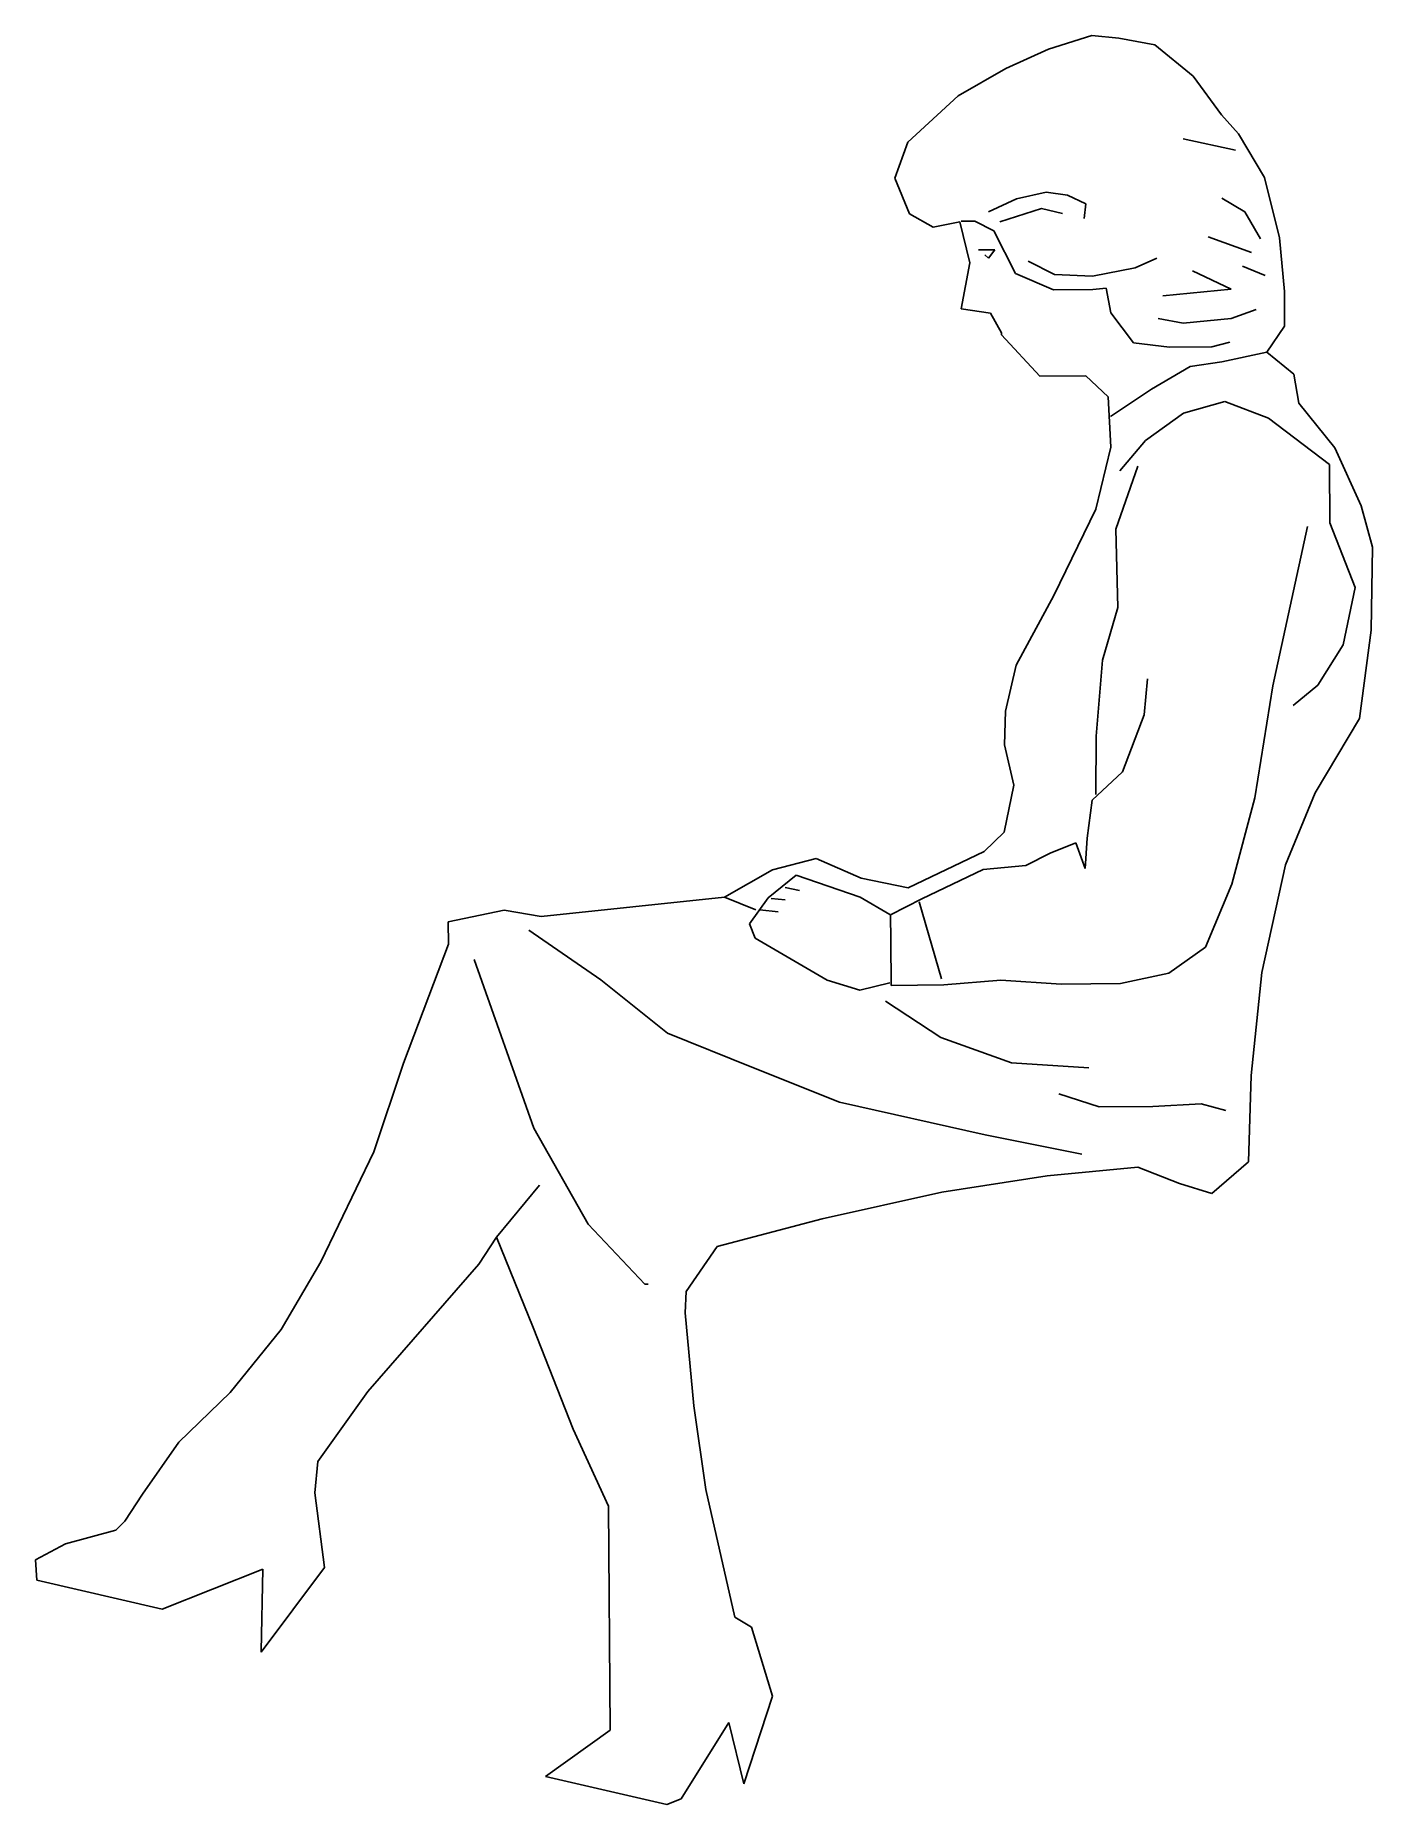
# Model space of a CAD drawing. Extents: x 63.3 to 98.1, y 0.9 to 46.9.
import ezdxf

# ---------------------------------------------------------------- set-up
doc = ezdxf.new("R2010")
doc.units = 0
doc.layers.get('0').update_dxf_attribs({"linetype": 'CONTINUOUS'})

msp = doc.modelspace()

# ---------------------------------------------------------------- linework, layer by layer
at = {"color": 0}
for p, q in [((89.642, 46.515), (88.54, 46.012)), ((90.774, 46.873), (89.642, 46.515)), ((91.474, 46.803), (90.774, 46.873)), ((92.406, 46.624), (91.474, 46.803)), ((93.402, 45.817), (92.406, 46.624)), ((88.54, 46.012), (87.294, 45.303)), ((94.137, 44.804), (93.402, 45.817)), ((87.294, 45.303), (85.994, 44.1)), ((94.578, 44.313), (94.137, 44.804)), ((94.507, 43.887), (93.148, 44.182)), ((95.256, 43.183), (94.578, 44.313)), ((85.994, 44.1), (85.652, 43.166)), ((85.652, 43.166), (86.037, 42.238)), ((88.811, 42.628), (89.588, 42.801)), ((89.588, 42.801), (90.141, 42.718)), ((95.647, 41.614), (95.256, 43.183)), ((88.085, 42.287), (88.811, 42.628)), ((88.38, 42.03), (89.46, 42.371)), ((89.46, 42.371), (90.012, 42.242)), ((90.141, 42.718), (90.616, 42.499)), ((90.616, 42.499), (90.571, 42.114)), ((94.744, 42.291), (94.153, 42.646)), ((86.037, 42.238), (86.645, 41.888)), ((86.645, 41.888), (87.341, 42.023)), ((87.341, 42.023), (87.599, 40.961)), ((87.378, 42.044), (87.727, 42.047)), ((87.727, 42.047), (88.224, 41.789)), ((95.158, 41.581), (94.744, 42.291)), ((88.224, 41.789), (88.785, 40.687)), ((94.921, 41.227), (93.798, 41.641)), ((95.774, 40.218), (95.647, 41.614)), ((87.599, 40.961), (87.38, 39.766)), ((87.828, 41.298), (88.252, 41.298)), ((88.085, 41.086), (87.995, 41.17)), ((88.252, 41.298), (88.085, 41.086)), ((89.113, 41.002), (89.8, 40.656)), ((91.901, 40.829), (92.46, 41.086)), ((88.785, 40.687), (89.778, 40.259)), ((89.8, 40.656), (90.789, 40.611)), ((90.789, 40.611), (91.901, 40.829)), ((94.389, 40.281), (93.384, 40.754)), ((95.276, 40.636), (94.685, 40.872)), ((89.778, 40.259), (90.797, 40.267)), ((90.797, 40.267), (91.146, 40.299)), ((91.146, 40.299), (91.267, 39.659)), ((92.616, 40.104), (94.389, 40.281)), ((95.781, 39.316), (95.774, 40.218)), ((87.38, 39.766), (88.137, 39.656)), ((88.137, 39.656), (88.42, 39.145)), ((91.267, 39.659), (91.855, 38.878)), ((94.389, 39.513), (95.039, 39.749)), ((88.42, 39.145), (88.42, 39.087)), ((88.42, 39.087), (89.417, 38.015)), ((92.498, 39.513), (93.148, 39.394)), ((93.148, 39.394), (94.389, 39.513)), ((95.321, 38.643), (95.781, 39.316)), ((91.855, 38.878), (92.788, 38.769)), ((92.788, 38.769), (93.893, 38.778)), ((93.893, 38.778), (94.358, 38.898)), ((95.321, 38.643), (94.153, 38.389)), ((96.024, 38.067), (95.321, 38.643)), ((93.325, 38.271), (92.32, 37.68)), ((94.153, 38.389), (93.325, 38.271)), ((89.417, 38.015), (90.611, 38.024)), ((90.611, 38.024), (91.197, 37.476)), ((96.146, 37.311), (96.024, 38.067)), ((91.197, 37.476), (91.265, 36.167)), ((92.32, 37.68), (91.256, 36.971)), ((93.15, 37.055), (94.225, 37.354)), ((94.225, 37.354), (95.363, 36.926)), ((97.086, 36.154), (96.146, 37.311)), ((92.166, 36.348), (93.15, 37.055)), ((95.363, 36.926), (96.944, 35.716)), ((91.503, 35.557), (92.166, 36.348)), ((91.265, 36.167), (90.871, 34.563)), ((97.768, 34.646), (97.086, 36.154)), ((91.399, 34.043), (91.968, 35.677)), ((96.944, 35.716), (96.956, 34.203)), ((90.871, 34.563), (89.782, 32.313)), ((98.067, 33.572), (97.768, 34.646)), ((91.444, 32.006), (91.399, 34.043)), ((96.375, 34.111), (95.476, 29.971)), ((96.956, 34.203), (97.61, 32.52)), ((98.026, 31.418), (98.067, 33.572)), ((89.782, 32.313), (88.807, 30.501)), ((97.61, 32.52), (97.301, 31.034)), ((91.047, 30.635), (91.444, 32.006)), ((97.724, 29.116), (98.026, 31.418)), ((97.301, 31.034), (96.64, 29.981)), ((88.807, 30.501), (88.525, 29.306)), ((90.888, 28.655), (91.047, 30.635)), ((92.135, 29.218), (92.215, 30.15)), ((95.476, 29.971), (95.004, 27.057)), ((96.64, 29.981), (96.004, 29.452)), ((88.525, 29.306), (88.503, 28.432)), ((91.564, 27.729), (92.135, 29.218)), ((96.575, 27.186), (97.724, 29.116)), ((90.871, 27.141), (90.888, 28.655)), ((88.503, 28.432), (88.744, 27.387)), ((90.784, 26.995), (91.564, 27.729)), ((88.744, 27.387), (88.492, 26.162)), ((95.803, 25.317), (96.575, 27.186)), ((90.647, 26.005), (90.784, 26.995)), ((95.004, 27.057), (94.41, 24.812)), ((88.492, 26.162), (87.972, 25.663)), ((89.689, 25.619), (90.357, 25.886)), ((90.357, 25.886), (90.595, 25.218)), ((90.595, 25.218), (90.647, 26.005)), ((83.608, 25.484), (82.475, 25.184)), ((84.776, 24.969), (83.608, 25.484)), ((87.972, 25.663), (86, 24.717)), ((87.946, 25.198), (89.052, 25.294)), ((89.052, 25.294), (89.689, 25.619)), ((95.185, 22.519), (95.803, 25.317)), ((82.475, 25.184), (81.229, 24.475)), ((82.364, 24.455), (83.087, 25.043)), ((83.087, 25.043), (84.751, 24.474)), ((86, 24.717), (84.776, 24.969)), ((86.352, 24.428), (87.946, 25.198)), ((81.229, 24.475), (76.46, 23.972)), ((81.229, 24.475), (82.04, 24.148)), ((81.875, 23.782), (82.364, 24.455)), ((82.439, 24.436), (82.805, 24.408)), ((82.805, 24.727), (83.176, 24.648)), ((84.751, 24.474), (85.523, 24.025)), ((85.54, 24.014), (86.352, 24.428)), ((94.41, 24.812), (93.725, 23.176)), ((75.498, 24.139), (74.045, 23.837)), ((76.46, 23.972), (75.498, 24.139)), ((82.147, 24.148), (82.62, 24.093)), ((85.545, 23.345), (85.54, 24.014)), ((86.281, 24.357), (86.861, 22.354)), ((74.045, 23.837), (74.05, 23.255)), ((76.142, 23.621), (78.015, 22.326)), ((82.023, 23.405), (81.875, 23.782)), ((74.05, 23.255), (72.881, 20.161)), ((83.894, 22.314), (82.023, 23.405)), ((85.554, 22.181), (85.545, 23.345)), ((93.725, 23.176), (92.77, 22.5)), ((74.722, 22.853), (76.27, 18.47)), ((78.015, 22.326), (79.743, 20.942)), ((84.74, 22.058), (83.894, 22.314)), ((84.74, 22.058), (85.523, 22.252)), ((86.922, 22.192), (85.554, 22.181)), ((88.405, 22.32), (86.922, 22.192)), ((89.978, 22.216), (88.405, 22.32)), ((91.52, 22.228), (89.978, 22.216)), ((92.77, 22.5), (91.52, 22.228)), ((94.915, 19.839), (95.185, 22.519)), ((85.412, 21.772), (86.846, 20.823)), ((79.743, 20.942), (81.933, 20.057)), ((86.846, 20.823), (88.684, 20.168)), ((72.881, 20.161), (72.113, 17.856)), ((81.933, 20.057), (84.21, 19.144)), ((88.684, 20.168), (90.693, 20.039)), ((94.845, 17.597), (94.915, 19.839)), ((89.913, 19.363), (90.963, 19.022)), ((84.21, 19.144), (88, 18.3)), ((90.963, 19.022), (92.36, 19.033)), ((92.36, 19.033), (93.611, 19.101)), ((93.611, 19.101), (94.253, 18.931)), ((76.27, 18.47), (77.687, 15.978)), ((88, 18.3), (90.507, 17.796)), ((72.113, 17.856), (70.739, 14.993)), ((93.891, 16.775), (94.845, 17.597)), ((86.877, 16.807), (89.61, 17.236)), ((89.61, 17.236), (91.965, 17.458)), ((91.965, 17.458), (93.045, 17.03)), ((93.045, 17.03), (93.891, 16.775)), ((75.303, 15.64), (76.42, 16.991)), ((83.768, 16.113), (86.877, 16.807)), ((81.038, 15.393), (83.768, 16.113)), ((74.843, 14.937), (75.303, 15.64)), ((75.303, 15.64), (76.253, 13.29)), ((77.687, 15.978), (79.154, 14.418)), ((80.233, 14.223), (81.038, 15.393)), ((70.739, 14.993), (69.705, 13.238)), ((71.958, 11.626), (74.843, 14.937)), ((79.154, 14.418), (79.241, 14.419)), ((80.208, 13.67), (80.233, 14.223)), ((80.43, 11.256), (80.208, 13.67)), ((69.705, 13.238), (68.379, 11.598)), ((76.253, 13.29), (77.292, 10.649)), ((68.379, 11.598), (67.05, 10.307)), ((70.663, 9.811), (71.958, 11.626)), ((80.739, 9.076), (80.43, 11.256)), ((77.292, 10.649), (78.21, 8.648)), ((67.05, 10.307), (66.1, 8.961)), ((70.582, 8.996), (70.663, 9.811)), ((66.1, 8.961), (65.64, 8.259)), ((70.83, 7.048), (70.582, 8.996)), ((81.492, 5.764), (80.739, 9.076)), ((78.21, 8.648), (78.256, 2.828)), ((65.409, 8.024), (64.102, 7.664)), ((65.64, 8.259), (65.409, 8.024)), ((64.102, 7.664), (63.32, 7.251)), ((63.32, 7.251), (63.353, 6.727)), ((66.618, 5.967), (69.23, 7.006)), ((69.188, 4.852), (70.83, 7.048)), ((69.23, 7.006), (69.188, 4.881)), ((63.353, 6.727), (66.618, 5.967)), ((81.931, 5.505), (81.492, 5.764)), ((82.469, 3.705), (81.931, 5.505)), ((69.188, 4.881), (69.188, 4.852)), ((81.73, 1.429), (82.469, 3.705)), ((78.256, 2.828), (76.577, 1.621)), ((80.103, 1.038), (81.339, 3.027)), ((81.339, 3.027), (81.73, 1.429)), ((76.577, 1.621), (79.726, 0.889)), ((79.726, 0.889), (80.103, 1.038))]:
    msp.add_line(p, q, dxfattribs=at)

doc.saveas('drawing.dxf')
